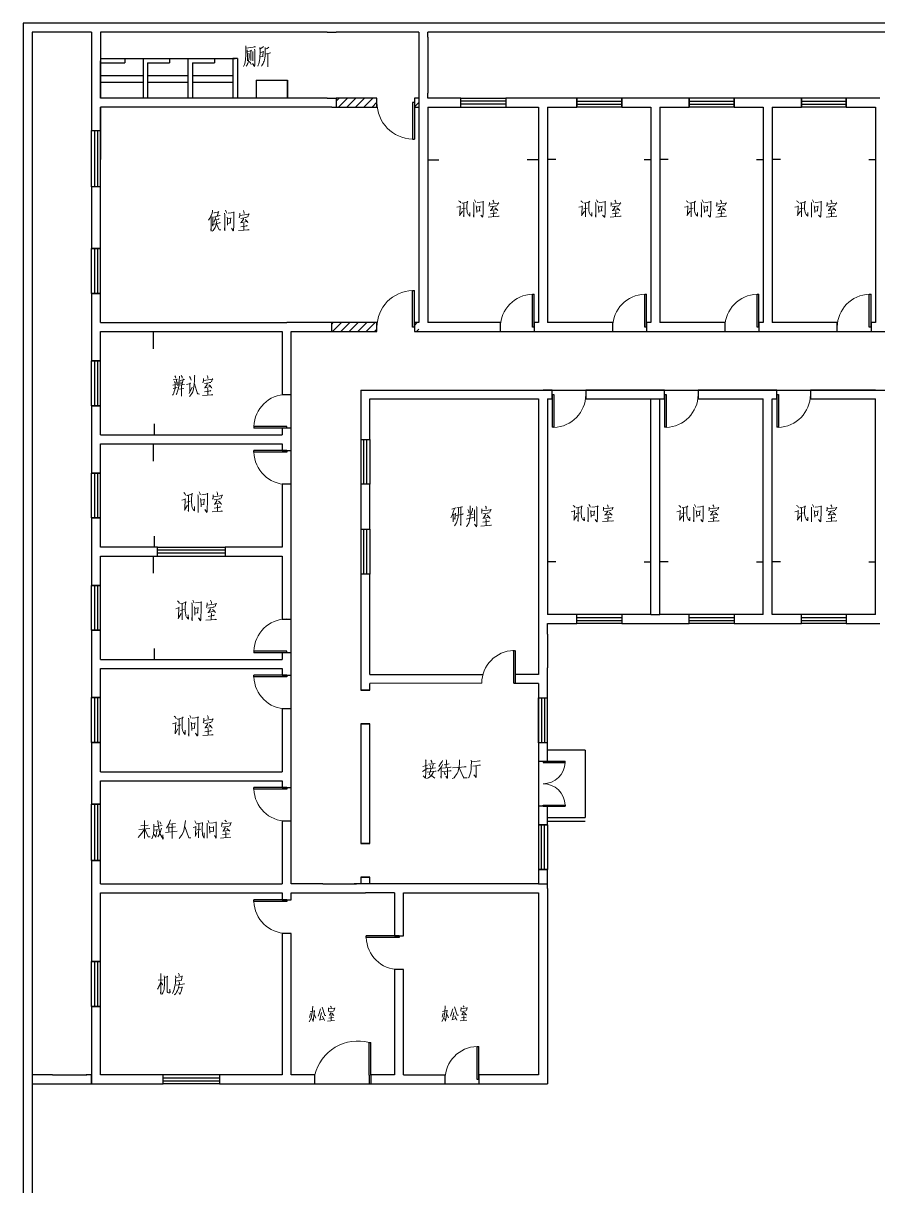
# Model space of a CAD drawing. Extents: x 319706 to 355428, y -360061 to -311216.
# Drawn here: x 319706 to 342536, y -342279 to -311216 of the extents above; entities that cross this region are included whole.
import ezdxf

# ---------------------------------------------------------------- set-up
doc = ezdxf.new("R2010")
doc.units = 0
doc.header["$LTSCALE"] = 1000
doc.header["$MEASUREMENT"] = 0
doc.linetypes.add('DASH', pattern=[0.35, 0.25, -0.1])
doc.layers.get('0').update_dxf_attribs({"linetype": 'CONTINUOUS'})
doc.layers.add('WALL', color=9, linetype='CONTINUOUS')
doc.layers.add('WINDOW', color=4, linetype='CONTINUOUS')

# ---------------------------------------------------------------- blocks, each defined once
blk = doc.blocks.new('$DorLib2D$00000002')
for p, q in [((-0.5, 0), (-0.5, 0.4875)), ((-0.475, 0.4875), (-0.5, 0.4875)), ((-0.475, 0), (-0.475, 0.4875)), ((0.475, 0), (0.475, 0.4875)), ((0.475, 0.4875), (0.5, 0.4875)), ((0.5, 0), (0.5, 0.4875)), ((-0.5, 0), (-0.475, 0)), ((0.5, 0), (0.475, 0))]:
    blk.add_line(p, q)
at = {"lineweight": 13}
for centre, start, end in [((-0.4875, 0), 0, 88.53072), ((0.4875, 0), 91.46928, 180)]:
    blk.add_arc(centre, 0.4875, start, end, dxfattribs=at)

msp = doc.modelspace()

# ---------------------------------------------------------------- hatches: boundary and pattern name
h = msp.add_hatch()
h.set_pattern_fill('ANSI31', color=256, scale=100, style=0)
h.set_pattern_definition([(45, (552144.33, -317316.62), (-112.2532, 112.2532), [])])
h.paths.add_polyline_path([(329156, -319216), (327946, -319216), (327946, -319456), (329156, -319456)])
h.paths.add_polyline_path([(330156, -319456), (330276, -319456), (330276, -319216), (330156, -319216)], flags=16)
h.paths.add_polyline_path([(328066, -313456), (329156, -313456), (329156, -313216), (328066, -313216)], flags=16)
h.paths.add_polyline_path([(330156, -313456), (330276, -313456), (330276, -313216), (330156, -313216)], flags=16)

# ---------------------------------------------------------------- linework, layer by layer
for p, q in [((327826, -311456), (328066, -311456)), ((330276, -311586), (330276, -313086)), ((330516, -311586), (330516, -313086)), ((321766, -312156), (325366, -312156)), ((321766, -313216), (321766, -312216)), ((321766, -312611), (322906, -312611)), ((321766, -312788), (322906, -312788)), ((323026, -312611), (324106, -312611)), ((323026, -312788), (324106, -312788)), ((324226, -312611), (325306, -312611)), ((324226, -312788), (325306, -312788)), ((325926, -312738), (325926, -313216)), ((325926, -312738), (326764, -312738)), ((326764, -313216), (326764, -312738)), ((326764, -312738), (326764, -313216)), ((327826, -313216), (328066, -313216)), ((328066, -313216), (328066, -313456)), ((330276, -313216), (330276, -313456)), ((321766, -313456), (321766, -314856)), ((330812, -314877), (330516, -314877)), ((333172, -314861), (333476, -314861)), ((333939, -314861), (333716, -314861)), ((336299, -314861, 0), (336476, -314861)), ((336939, -314861), (336716, -314861)), ((339299, -314861, 0), (339476, -314861)), ((339939, -314861), (339716, -314861)), ((342299, -314861, 0), (342476, -314861)), ((330106, -318361), (330156, -318361)), ((330106, -319336), (330106, -318361)), ((330156, -319336), (330156, -318361)), ((333311, -318458), (333356, -318458)), ((333311, -319336), (333311, -318458)), ((333356, -319336), (333356, -318458)), ((336311, -318458), (336356, -318458)), ((336311, -319336), (336311, -318458)), ((336356, -319336), (336356, -318458)), ((339311, -318458), (339356, -318458)), ((339311, -319336), (339311, -318458)), ((339356, -319336), (339356, -318458)), ((342311, -318458), (342356, -318458)), ((342311, -319336), (342311, -318458)), ((342356, -319336), (342356, -318458)), ((327946, -319456), (327946, -319216)), ((323187, -319914, 0), (323187, -319456)), ((330156, -319336), (330106, -319336)), ((330406, -319456), (351726, -319456)), ((333356, -319336), (333311, -319336)), ((336356, -319336), (336311, -319336)), ((339356, -319336), (339311, -319336)), ((342356, -319336), (342311, -319336)), ((326866, -323536), (326866, -321136)), ((333606, -321016), (351606, -321016)), ((336476, -321256), (336716, -321256)), ((323200, -321920, 0), (323200, -322216)), ((323187, -322914, 0), (323187, -322456)), ((325868, -322681), (325868, -322636)), ((326746, -322636), (325868, -322636)), ((326746, -322681), (325868, -322681)), ((326746, -322636), (326746, -322681)), ((323200, -324920, 0), (323200, -325216)), ((323187, -325914, 0), (323187, -325456)), ((333939, -325611), (333716, -325611)), ((336299, -325611, 0), (336476, -325611)), ((336939, -325611), (336716, -325611)), ((339299, -325611, 0), (339476, -325611)), ((339939, -325611), (339716, -325611)), ((342299, -325611, 0), (342476, -325611)), ((336476, -327016), (336716, -327016)), ((326866, -328036), (326866, -327136)), ((328726, -327486), (328726, -328436)), ((333476, -327536), (333476, -328436)), ((333716, -327536), (333716, -328436)), ((323200, -327920, 0), (323200, -328216)), ((332788, -327974), (332833, -327974)), ((332811, -328853), (332811, -327975)), ((332856, -328853), (332856, -327975)), ((325868, -328681), (325868, -328636)), ((326746, -328636), (325868, -328636)), ((326746, -328636), (326746, -328681)), ((326866, -329536), (326866, -328636)), ((328966, -328616), (331961, -328616)), ((331961, -328616), (331988, -328616)), ((333476, -328616), (332857, -328616)), ((326746, -328681), (325868, -328681)), ((331956, -328853), (328966, -328856)), ((333476, -328856), (332811, -328856)), ((333476, -328856), (333476, -334216)), ((333716, -330786), (333716, -330486)), ((334716, -330636), (333716, -330636)), ((334716, -330636), (334716, -332436)), ((325868, -331681), (325868, -331636)), ((326746, -331636), (325868, -331636)), ((326746, -331681), (325868, -331681)), ((326746, -331636), (326746, -331681)), ((326866, -332536), (326866, -331636)), ((333716, -332436), (334716, -332436)), ((333716, -332536), (334716, -332536)), ((327706, -334216), (328606, -334216)), ((330946, -334216), (328546, -334216)), ((333476, -334216), (333716, -334216)), ((327706, -334456), (328606, -334456)), ((330046, -334456), (330990, -334456)), ((328950, -339327), (328950, -338449)), ((328950, -338450), (328995, -338449)), ((328995, -339327), (328995, -338449)), ((331831, -338559), (331876, -338559)), ((331831, -339436), (331831, -338559)), ((331876, -339436), (331876, -338559)), ((320486, -339316), (321408, -339316)), ((328950, -339327), (328950, -339556)), ((329866, -339316), (330976, -339316)), ((331876, -339436), (331831, -339436)), ((333296, -339316), (331876, -339316)), ((320486, -339556), (321421, -339556)), ((327496, -339556), (328996, -339556)), ((332396, -339556), (333596, -339556))]:
    msp.add_line(p, q)
at = {"extrusion": (0, 0, -1)}
for p, q in [((330156, -313336), (330106, -313336)), ((330106, -313336), (330106, -314311)), ((330156, -313336), (330156, -314311)), ((330106, -314311), (330156, -314311)), ((333836, -321136), (333881, -321136)), ((333836, -321136), (333836, -322013)), ((333881, -321136), (333881, -322013)), ((336836, -321136), (336881, -321136)), ((336836, -321136), (336836, -322013)), ((336881, -321136), (336881, -322013)), ((339836, -321136), (339881, -321136)), ((339836, -321136), (339836, -322013)), ((339881, -321136), (339881, -322013)), ((325868, -321991), (325868, -322036)), ((326746, -321991), (325868, -321991)), ((326746, -322036), (325868, -322036)), ((326746, -322036), (326746, -321991)), ((333881, -322013), (333836, -322013)), ((336881, -322013), (336836, -322013)), ((339881, -322013), (339836, -322013)), ((325868, -327991), (325868, -328036)), ((326746, -327991), (325868, -327991)), ((326746, -328036), (326746, -327991)), ((326746, -328036), (325868, -328036)), ((325868, -334681), (325868, -334636)), ((326746, -334636), (325868, -334636)), ((326746, -334681), (325868, -334681)), ((326746, -334636), (326746, -334681)), ((328868, -335646), (328868, -335601)), ((329746, -335601), (328868, -335601)), ((329746, -335646), (328868, -335646)), ((329746, -335601), (329746, -335646))]:
    msp.add_line(p, q, dxfattribs=at)
at = {"color": 0, "extrusion": (0, 0, -1)}
for p, q in [((331396, -313456), (331396, -313216)), ((331396, -313216), (332596, -313216)), ((332596, -313296), (331396, -313296)), ((332596, -313376), (331396, -313376)), ((332596, -313216), (332596, -313456)), ((331396, -313456), (332596, -313456)), ((321526, -314086), (321766, -314086)), ((321526, -315586), (321526, -314086)), ((321606, -314086), (321606, -315586)), ((321686, -314086), (321686, -315586)), ((321766, -315586), (321766, -314086)), ((321766, -315586), (321526, -315586)), ((321766, -317236), (321526, -317236)), ((321526, -318436), (321526, -317236)), ((321606, -317236), (321606, -318436)), ((321686, -317236), (321686, -318436)), ((321766, -318436), (321766, -317236)), ((321526, -318436), (321766, -318436)), ((321766, -320236), (321526, -320236)), ((321526, -321436), (321526, -320236)), ((321606, -320236), (321606, -321436)), ((321686, -320236), (321686, -321436)), ((321766, -321436), (321766, -320236)), ((321526, -321436), (321766, -321436)), ((321766, -323236), (321526, -323236)), ((321526, -324436), (321526, -323236)), ((321606, -323236), (321606, -324436)), ((321686, -323236), (321686, -324436)), ((321766, -324436), (321766, -323236)), ((321526, -324436), (321766, -324436)), ((321766, -326236), (321526, -326236)), ((321526, -327436), (321526, -326236)), ((321606, -326236), (321606, -327436)), ((321686, -326236), (321686, -327436)), ((321766, -327436), (321766, -326236)), ((321526, -327436), (321766, -327436)), ((321766, -329236), (321526, -329236)), ((321526, -330436), (321526, -329236)), ((321606, -329236), (321606, -330436)), ((321686, -329236), (321686, -330436)), ((321766, -330436), (321766, -329236)), ((333476, -329241), (333716, -329241)), ((333476, -330441), (333476, -329241)), ((333556, -329241), (333556, -330441)), ((333636, -329241), (333636, -330441)), ((333716, -330441), (333716, -329241)), ((321526, -330436), (321766, -330436)), ((333716, -330441), (333476, -330441)), ((321766, -332086), (321526, -332086)), ((321526, -333586), (321526, -332086)), ((321606, -332086), (321606, -333586)), ((321686, -332086), (321686, -333586)), ((321766, -333586), (321766, -332086)), ((321526, -333586), (321766, -333586)), ((321766, -336286), (321526, -336286)), ((321526, -337486), (321526, -336286)), ((321606, -336286), (321606, -337486)), ((321686, -336286), (321686, -337486)), ((321766, -337486), (321766, -336286)), ((321526, -337486), (321766, -337486)), ((323446, -339556), (323446, -339316)), ((324946, -339316), (323446, -339316)), ((323446, -339396), (324946, -339396)), ((323446, -339476), (324946, -339476)), ((324946, -339316), (324946, -339556)), ((327496, -339556), (327496, -339316)), ((328996, -339316), (328996, -339556)), ((324946, -339556), (323446, -339556))]:
    msp.add_line(p, q, dxfattribs=at)
at = {"color": 0}
for p, q in [((334496, -313216), (334496, -313456)), ((335696, -313216), (334496, -313216)), ((334496, -313296), (335696, -313296)), ((334496, -313376), (335696, -313376)), ((335696, -313456), (335696, -313216)), ((337496, -313216), (337496, -313456)), ((338696, -313216), (337496, -313216)), ((337496, -313296), (338696, -313296)), ((337496, -313376), (338696, -313376)), ((338696, -313456), (338696, -313216)), ((340496, -313216), (340496, -313456)), ((341696, -313216), (340496, -313216)), ((340496, -313296), (341696, -313296)), ((340496, -313376), (341696, -313376)), ((341696, -313456), (341696, -313216)), ((335696, -313456), (334496, -313456)), ((338696, -313456), (337496, -313456)), ((341696, -313456), (340496, -313456)), ((328726, -322336), (328966, -322336)), ((328726, -322336), (328726, -323536)), ((328806, -323536), (328806, -322336)), ((328886, -323536), (328886, -322336)), ((328966, -322336), (328966, -323536)), ((328966, -323536), (328726, -323536)), ((328726, -324736), (328966, -324736)), ((328726, -324736), (328726, -325936)), ((328806, -325936), (328806, -324736)), ((328886, -325936), (328886, -324736)), ((328966, -324736), (328966, -325936)), ((323296, -325456), (323296, -325216)), ((323296, -325216), (325096, -325216)), ((325096, -325216), (325096, -325456)), ((325096, -325296), (323296, -325296)), ((325096, -325376), (323296, -325376)), ((323296, -325456), (325096, -325456)), ((328966, -325936), (328726, -325936)), ((334496, -327256), (334496, -327016)), ((335696, -327016), (334496, -327016)), ((334496, -327096), (335696, -327096)), ((335696, -327016), (335696, -327256)), ((337496, -327256), (337496, -327016)), ((338696, -327016), (337496, -327016)), ((337496, -327096), (338696, -327096)), ((338696, -327016), (338696, -327256)), ((340496, -327256), (340496, -327016)), ((341696, -327016), (340496, -327016)), ((340496, -327096), (341696, -327096)), ((341696, -327016), (341696, -327256)), ((334496, -327176), (335696, -327176)), ((335696, -327256), (334496, -327256)), ((337496, -327176), (338696, -327176)), ((338696, -327256), (337496, -327256)), ((340496, -327176), (341696, -327176)), ((341696, -327256), (340496, -327256)), ((333716, -332631), (333476, -332631)), ((333476, -332631), (333476, -333831)), ((333556, -333831), (333556, -332631)), ((333636, -333831), (333636, -332631)), ((333716, -332631), (333716, -333831)), ((333476, -333831), (333716, -333831))]:
    msp.add_line(p, q, dxfattribs=at)
at = {"color": 6, "lineweight": 0}
for points in [[(325650, -311821), (325656, -311877), (325656, -311985), (325656, -312081), (325648, -312170), (325648, -312179), (325635, -312260), (325618, -312315), (325611, -312334), (325594, -312368)], [(325663, -311883), (325907, -311845), (325892, -311840), (325852, -311853)], [(326124, -311834), (326114, -311845), (326031, -311906), (326024, -311868), (326033, -311906), (326033, -312028), (326031, -312104), (326027, -312155), (326022, -312209), (326012, -312256), (325999, -312302), (325984, -312334), (325971, -312364)], [(326269, -311853), (326220, -311892), (326173, -311906), (326169, -311868), (326173, -311926), (326171, -311981), (326169, -312043), (326165, -312094), (326158, -312141), (326152, -312194), (326144, -312232), (326129, -312260), (326114, -312292), (326097, -312322), (326082, -312345), (326067, -312364)], [(325737, -312019), (325743, -312043), (325739, -312051), (325739, -312128), (325733, -312179), (325726, -312221), (325718, -312256), (325703, -312292), (325690, -312322), (325675, -312345), (325660, -312364)], [(325690, -311930), (325697, -312117), (325697, -312217), (325694, -312190), (325697, -312147)], [(325699, -311972), (325801, -311953), (325788, -311938), (325788, -311981), (325788, -312209), (325786, -312179), (325788, -312132)], [(325880, -311911), (325895, -311934), (325892, -311938), (325892, -312283), (325892, -312330), (325886, -312368), (325835, -312287), (325886, -312353)], [(325837, -311972), (325843, -311992), (325843, -312000), (325843, -312217), (325837, -312194), (325841, -312141)], [(326039, -312117), (326046, -312113), (326116, -312100), (326107, -312104), (326116, -311958), (326122, -311977), (326037, -312000)], [(326171, -312038), (326310, -312009), (326299, -312004), (326284, -312015)], [(326241, -312028), (326241, -312377), (326239, -312353), (326241, -312315)], [(325743, -312236), (325775, -312275), (325786, -312292), (325792, -312315), (325775, -312275)], [(324762, -316210), (324764, -316246), (324749, -316293), (324715, -316370), (324688, -316421), (324658, -316478)], [(325111, -316214), (325128, -316253), (325139, -316270), (325141, -316293)], [(325586, -316219), (325601, -316253), (325607, -316280), (325607, -316304)], [(331292, -316134), (331388, -316110), (331377, -316097), (331369, -316331), (331358, -316351), (331441, -316240)], [(331339, -315959), (331371, -315982), (331384, -315993), (331388, -316014)], [(331520, -316153), (331426, -316172)], [(331428, -316019), (331439, -316025), (331446, -316023), (331582, -315991), (331571, -315974), (331563, -316025), (331556, -316085), (331556, -316138), (331556, -316180), (331563, -316231), (331569, -316263), (331575, -316291), (331594, -316323), (331607, -316336), (331622, -316355), (331631, -316363), (331641, -316368), (331637, -316272), (331635, -316359)], [(331473, -316019), (331473, -316387), (331467, -316359), (331473, -316327)], [(331733, -316006), (331743, -316042), (331743, -316402), (331737, -316372), (331739, -316331)], [(331765, -315938), (331784, -315970), (331792, -315987), (331797, -316006)], [(331809, -316093), (331818, -316129), (331822, -316244), (331822, -316276), (331822, -316236), (331912, -316225), (331895, -316225), (331907, -316106), (331914, -316117), (331818, -316129)], [(331837, -316006), (332005, -315987), (331993, -315974), (331993, -315997), (331993, -316225), (331990, -316268), (331990, -316276), (331990, -316319), (331986, -316355), (331986, -316383), (331980, -316395), (331978, -316402), (331927, -316340), (331978, -316391)], [(332159, -316006), (332159, -316042), (332154, -316065), (332152, -316085), (332141, -316106)], [(332159, -316053), (332414, -316025), (332405, -316010), (332380, -316080)], [(332259, -316125), (332256, -316140), (332197, -316217), (332180, -316221), (332354, -316193)], [(332184, -316121), (332359, -316097), (332346, -316093), (332322, -316102)], [(332256, -315942), (332271, -315970), (332278, -315993), (332278, -316014)], [(332303, -316148), (332342, -316176), (332371, -316200), (332378, -316212), (332384, -316225)], [(334551, -316134), (334647, -316110), (334636, -316097), (334628, -316331), (334619, -316351), (334700, -316240)], [(334600, -315959), (334632, -315982), (334642, -315993), (334647, -316014)], [(334781, -316153), (334685, -316172)], [(334687, -316019), (334698, -316025), (334704, -316023), (334840, -315991), (334830, -315974), (334821, -316025), (334815, -316085), (334815, -316138), (334815, -316180), (334821, -316231), (334828, -316263), (334834, -316291), (334853, -316323), (334866, -316336), (334881, -316355), (334891, -316363), (334900, -316368), (334898, -316272), (334894, -316359)], [(334732, -316019), (334732, -316387), (334725, -316359), (334732, -316327)], [(334991, -316006), (335002, -316042), (335002, -316402), (334996, -316372), (334998, -316331)], [(335023, -315938), (335043, -315970), (335053, -315987), (335055, -316006)], [(335068, -316093), (335079, -316129), (335081, -316244), (335081, -316276), (335081, -316236), (335170, -316225), (335153, -316225), (335166, -316106), (335172, -316117), (335079, -316129)], [(335096, -316006), (335264, -315987), (335251, -315974), (335251, -315997), (335251, -316225), (335249, -316268), (335249, -316276), (335249, -316319), (335247, -316355), (335247, -316383), (335241, -316395), (335236, -316402), (335185, -316340), (335236, -316391)], [(335417, -316006), (335417, -316042), (335413, -316065), (335411, -316085), (335402, -316106)], [(335417, -316053), (335675, -316025), (335664, -316010), (335639, -316080)], [(335519, -316125), (335515, -316140), (335455, -316217), (335438, -316221), (335613, -316193)], [(335443, -316121), (335617, -316097), (335604, -316093), (335581, -316102)], [(335515, -315942), (335532, -315970), (335538, -315993), (335538, -316014)], [(335562, -316148), (335600, -316176), (335630, -316200), (335636, -316212), (335643, -316225)], [(337373, -316134), (337469, -316110), (337458, -316097), (337450, -316331), (337439, -316351), (337522, -316240)], [(337420, -315959), (337452, -315982), (337465, -315993), (337469, -316014)], [(337601, -316153), (337507, -316172)], [(337509, -316019), (337520, -316025), (337526, -316023), (337663, -315991), (337652, -315974), (337644, -316025), (337637, -316085), (337637, -316138), (337637, -316180), (337644, -316231), (337650, -316263), (337656, -316291), (337675, -316323), (337688, -316336), (337703, -316355), (337714, -316363), (337722, -316368), (337718, -316272), (337716, -316359)], [(337554, -316019), (337554, -316387), (337548, -316359), (337554, -316327)], [(337814, -316006), (337824, -316042), (337824, -316402), (337818, -316372), (337820, -316331)], [(337846, -315938), (337865, -315970), (337873, -315987), (337878, -316006)], [(337890, -316093), (337899, -316129), (337903, -316244), (337903, -316276), (337903, -316236), (337993, -316225), (337976, -316225), (337988, -316106), (337995, -316117), (337899, -316129)], [(337918, -316006), (338086, -315987), (338073, -315974), (338073, -315997), (338073, -316225), (338071, -316268), (338071, -316276), (338071, -316319), (338067, -316355), (338067, -316383), (338061, -316395), (338059, -316402), (338007, -316340), (338059, -316391)], [(338239, -316006), (338239, -316042), (338235, -316065), (338233, -316085), (338222, -316106)], [(338239, -316053), (338495, -316025), (338486, -316010), (338461, -316080)], [(338340, -316125), (338337, -316140), (338278, -316217), (338261, -316221), (338435, -316193)], [(338265, -316121), (338440, -316097), (338427, -316093), (338403, -316102)], [(338337, -315942), (338352, -315970), (338359, -315993), (338359, -316014)], [(338384, -316148), (338423, -316176), (338452, -316200), (338459, -316212), (338465, -316225)], [(340321, -316134), (340415, -316110), (340406, -316097), (340398, -316331), (340387, -316351), (340470, -316240)], [(340368, -315959), (340400, -315982), (340413, -315993), (340415, -316014)], [(340549, -316153), (340453, -316172)], [(340457, -316019), (340466, -316025), (340472, -316023), (340608, -315991), (340600, -315974), (340589, -316025), (340583, -316085), (340583, -316138), (340583, -316180), (340589, -316231), (340596, -316263), (340602, -316291), (340621, -316323), (340634, -316336), (340651, -316355), (340659, -316363), (340670, -316368), (340666, -316272), (340664, -316359)], [(340502, -316019), (340502, -316387), (340496, -316359), (340502, -316327)], [(340762, -316006), (340770, -316042), (340770, -316402), (340764, -316372), (340768, -316331)], [(340794, -315938), (340813, -315970), (340821, -315987), (340826, -316006)], [(340838, -316093), (340847, -316129), (340851, -316244), (340851, -316276), (340851, -316236), (340938, -316225), (340923, -316225), (340936, -316106), (340943, -316117), (340847, -316129)], [(340866, -316006), (341034, -315987), (341021, -315974), (341021, -315997), (341021, -316225), (341019, -316268), (341019, -316276), (341019, -316319), (341015, -316355), (341015, -316383), (341009, -316395), (341006, -316402), (340955, -316340), (341006, -316391)], [(341185, -316006), (341185, -316042), (341183, -316065), (341181, -316085), (341170, -316106)], [(341185, -316053), (341443, -316025), (341434, -316010), (341409, -316080)], [(341287, -316125), (341285, -316140), (341224, -316217), (341209, -316221), (341383, -316193)], [(341211, -316121), (341385, -316097), (341373, -316093), (341351, -316102)], [(341285, -315942), (341300, -315970), (341307, -315993), (341307, -316014)], [(341332, -316148), (341370, -316176), (341398, -316200), (341404, -316212), (341411, -316225)], [(324724, -316366), (324722, -316770), (324720, -316738), (324722, -316668)], [(324869, -316483), (324875, -316502), (324862, -316572), (324849, -316625), (324835, -316672), (324813, -316704), (324796, -316727), (324777, -316751), (324756, -316776)], [(324769, -316393), (324773, -316402), (324771, -316412), (324769, -316634), (324764, -316615), (324769, -316553)], [(324796, -316397), (324967, -316355), (324958, -316351), (324924, -316366)], [(324801, -316280), (324811, -316285), (324813, -316280), (324930, -316253), (324922, -316242), (324909, -316289), (324890, -316370)], [(324839, -316408), (324841, -316427), (324805, -316521), (324801, -316529)], [(324826, -316478), (324939, -316444), (324930, -316444), (324911, -316459)], [(325079, -316293), (325090, -316336), (325090, -316766), (325084, -316727), (325086, -316681)], [(325154, -316397), (325162, -316440), (325167, -316576), (325167, -316615), (325167, -316568), (325252, -316553), (325237, -316553), (325250, -316412), (325254, -316427), (325162, -316440)], [(325182, -316293), (325343, -316270), (325331, -316257), (325331, -316285), (325331, -316553), (325328, -316606), (325328, -316615), (325328, -316668), (325326, -316710), (325326, -316742), (325320, -316757), (325316, -316766), (325267, -316691), (325316, -316751)], [(325490, -316293), (325490, -316336), (325488, -316366), (325484, -316389), (325475, -316412)], [(325490, -316351), (325739, -316319), (325729, -316300), (325705, -316385)], [(325588, -316436), (325586, -316455), (325526, -316544), (325511, -316549), (325680, -316517)], [(325516, -316432), (325684, -316402), (325671, -316397), (325650, -316408)], [(325631, -316463), (325669, -316497), (325697, -316525), (325703, -316540), (325707, -316553)], [(332127, -316395), (332418, -316374), (332399, -316372), (332371, -316378)], [(332186, -316308), (332361, -316285), (332352, -316280), (332329, -316291)], [(332269, -316227), (332276, -316244), (332271, -316387)], [(335385, -316395), (335677, -316374), (335658, -316372), (335630, -316378)], [(335445, -316308), (335619, -316285), (335611, -316280), (335587, -316291)], [(335528, -316227), (335534, -316244), (335532, -316387)], [(338208, -316395), (338499, -316374), (338480, -316372), (338452, -316378)], [(338267, -316308), (338442, -316285), (338433, -316280), (338410, -316291)], [(338350, -316227), (338357, -316244), (338352, -316387)], [(341155, -316395), (341447, -316374), (341428, -316372), (341398, -316378)], [(341215, -316308), (341390, -316285), (341379, -316280), (341358, -316291)], [(341298, -316227), (341304, -316244), (341300, -316387)], [(324790, -316583), (324796, -316587), (324805, -316583), (324971, -316549), (324960, -316544), (324932, -316553)], [(324869, -316572), (324937, -316734), (324988, -316738), (324937, -316723), (324924, -316695)], [(325460, -316757), (325741, -316734), (325724, -316727), (325697, -316738)], [(325518, -316653), (325686, -316625), (325677, -316619), (325656, -316634)], [(325599, -316559), (325603, -316576), (325601, -316747)], [(323769, -320871), (323767, -320922), (323761, -320965), (323752, -321011), (323741, -321058), (323726, -321101), (323707, -321135), (323697, -321154)], [(323809, -320856), (323807, -320856), (323705, -320884)], [(323829, -320724), (323714, -320743)], [(323746, -320786), (323752, -320813), (323752, -320837)], [(323752, -320635), (323773, -320662), (323780, -320696), (323769, -320662)], [(323797, -320748), (323801, -320767), (323784, -320860)], [(323878, -320643), (323873, -320767), (323867, -320841), (323861, -320903), (323852, -320969), (323839, -321020), (323822, -321073), (323807, -321105), (323788, -321139)], [(323837, -320794), (323837, -320833), (323835, -320871), (323831, -320894), (323824, -320899)], [(323886, -320888), (324014, -320865)], [(323899, -320762), (324010, -320733), (323999, -320728), (323978, -320743)], [(323914, -320794), (323922, -320828), (323920, -320852)], [(323927, -320628), (323948, -320667), (323950, -320701)], [(323969, -320756), (323969, -320779), (323941, -320879)], [(324069, -320871), (324173, -320841), (324161, -320828), (324156, -320852), (324152, -321077)], [(324282, -320616), (324290, -320643), (324286, -320639), (324284, -320662), (324278, -320771), (324276, -320856), (324265, -320931), (324256, -320988), (324244, -321031), (324233, -321069), (324212, -321105), (324186, -321148), (324159, -321177), (324146, -321186)], [(324146, -320658), (324178, -320701), (324186, -320728), (324193, -320756)], [(324278, -320852), (324363, -321116), (324418, -321124), (324363, -321105), (324348, -321073)], [(324522, -320705), (324522, -320748), (324520, -320775), (324516, -320799), (324508, -320822)], [(324522, -320762), (324772, -320728), (324763, -320709), (324737, -320794)], [(324620, -320845), (324618, -320865), (324561, -320954), (324544, -320960), (324714, -320926)], [(324548, -320841), (324716, -320813), (324703, -320809), (324682, -320818)], [(324618, -320628), (324633, -320662), (324640, -320690), (324640, -320713)], [(324665, -320875), (324701, -320907), (324729, -320937), (324735, -320950), (324740, -320965)], [(323712, -320979), (323816, -320950)], [(323999, -320973), (323880, -320992)], [(323935, -320888), (323935, -321182), (323933, -321148), (323935, -321111)], [(324139, -321105), (324220, -320941)], [(324493, -321167), (324774, -321143), (324757, -321139), (324729, -321148)], [(324550, -321063), (324718, -321035), (324710, -321031), (324689, -321045)], [(324631, -320969), (324637, -320988), (324633, -321158)], [(323947, -323964), (324039, -323936), (324028, -323921), (324019, -324200), (324011, -324224), (324090, -324092)], [(323992, -323758), (324024, -323785), (324034, -323800), (324039, -323824)], [(324166, -323987), (324075, -324011)], [(324077, -323828), (324087, -323836), (324094, -323832), (324226, -323794), (324215, -323777), (324207, -323836), (324200, -323909), (324200, -323968), (324200, -324022), (324207, -324083), (324213, -324119), (324219, -324153), (324236, -324192), (324249, -324205), (324264, -324228), (324275, -324239), (324283, -324243), (324279, -324130), (324277, -324234)], [(324122, -323828), (324122, -324266), (324115, -324234), (324122, -324196)], [(324373, -323813), (324381, -323855), (324381, -324285), (324375, -324247), (324379, -324200)], [(324403, -323734), (324422, -323770), (324430, -323790), (324432, -323813)], [(324445, -323917), (324454, -323960), (324458, -324096), (324458, -324134), (324458, -324087), (324543, -324073), (324528, -324073), (324541, -323932), (324547, -323945), (324454, -323960)], [(324473, -323813), (324635, -323790), (324624, -323777), (324624, -323804), (324624, -324073), (324620, -324126), (324620, -324134), (324620, -324185), (324617, -324228), (324617, -324262), (324611, -324275), (324607, -324285), (324558, -324209), (324607, -324271)], [(324781, -323813), (324781, -323855), (324779, -323883), (324777, -323909), (324766, -323932)], [(324781, -323870), (325030, -323836), (325022, -323817), (324996, -323902)], [(324881, -323956), (324877, -323975), (324820, -324064), (324805, -324068), (324973, -324034)], [(324807, -323951), (324975, -323921), (324962, -323917), (324941, -323926)], [(324877, -323738), (324892, -323770), (324898, -323800), (324898, -323824)], [(324924, -323983), (324960, -324017), (324988, -324045), (324994, -324058), (325001, -324073)], [(324752, -324275), (325033, -324251), (325015, -324247), (324988, -324258)], [(324809, -324173), (324979, -324143), (324969, -324139), (324947, -324153)], [(324890, -324077), (324896, -324096), (324892, -324266)], [(331220, -324192), (331220, -324211), (331196, -324281), (331171, -324343), (331150, -324394), (331126, -324428)], [(331158, -324196), (331267, -324168)], [(331333, -324177), (331333, -324200), (331331, -324285), (331328, -324347), (331322, -324417), (331311, -324466), (331303, -324503), (331290, -324537), (331279, -324569), (331256, -324603), (331245, -324622), (331224, -324645)], [(331288, -324168), (331441, -324141), (331431, -324134), (331422, -324141)], [(331399, -324153), (331394, -324635), (331388, -324611), (331394, -324575)], [(331646, -324107), (331646, -324141), (331650, -324188), (331646, -324305), (331643, -324385), (331637, -324447), (331631, -324494), (331622, -324532), (331607, -324575), (331588, -324607), (331573, -324635), (331558, -324658), (331546, -324673)], [(331582, -324207), (331607, -324262), (331609, -324296)], [(331709, -324177), (331709, -324215), (331673, -324315)], [(331758, -324215), (331763, -324239), (331763, -324517), (331758, -324490), (331758, -324460)], [(331818, -324126), (331824, -324145), (331820, -324641), (331818, -324664), (331814, -324673), (331765, -324598), (331814, -324664), (331818, -324649)], [(331961, -324192), (331961, -324234), (331958, -324262), (331956, -324285), (331946, -324309)], [(331961, -324249), (332210, -324215), (332201, -324196), (332176, -324281)], [(331986, -324328), (332154, -324300), (332141, -324296), (332120, -324305)], [(332056, -324117), (332071, -324149), (332078, -324177), (332078, -324200)], [(334349, -324273), (334442, -324249), (334434, -324236), (334423, -324471), (334415, -324492), (334498, -324381)], [(334396, -324098), (334427, -324122), (334440, -324134), (334442, -324153)], [(334576, -324294), (334481, -324313)], [(334485, -324158), (334493, -324166), (334500, -324162), (334636, -324130), (334628, -324115), (334617, -324166), (334610, -324226), (334610, -324277), (334610, -324322), (334617, -324373), (334623, -324405), (334630, -324432), (334649, -324464), (334662, -324475), (334679, -324496), (334687, -324503), (334698, -324507), (334693, -324413), (334691, -324500)], [(334530, -324158), (334530, -324528), (334523, -324500), (334530, -324468)], [(334789, -324147), (334798, -324181), (334798, -324543), (334791, -324511), (334796, -324471)], [(334821, -324079), (334840, -324111), (334849, -324126), (334853, -324147)], [(334866, -324234), (334874, -324268), (334877, -324383), (334877, -324415), (334877, -324377), (334966, -324364), (334951, -324364), (334964, -324245), (334970, -324258), (334874, -324268)], [(334894, -324147), (335062, -324126), (335049, -324115), (335049, -324139), (335049, -324364), (335045, -324409), (335045, -324415), (335045, -324460), (335043, -324496), (335043, -324524), (335036, -324534), (335032, -324543), (334983, -324479), (335032, -324530)], [(335213, -324147), (335213, -324181), (335211, -324207), (335206, -324226), (335198, -324245)], [(335213, -324194), (335470, -324166), (335462, -324149), (335436, -324222)], [(335315, -324266), (335313, -324281), (335251, -324356), (335236, -324360), (335411, -324332)], [(335238, -324262), (335413, -324236), (335400, -324234), (335379, -324241)], [(335313, -324083), (335328, -324111), (335334, -324134), (335334, -324153)], [(335360, -324290), (335398, -324317), (335426, -324341), (335432, -324354), (335438, -324364)], [(337171, -324273), (337265, -324249), (337256, -324236), (337245, -324471), (337237, -324492), (337320, -324381)], [(337218, -324098), (337250, -324122), (337263, -324134), (337265, -324153)], [(337399, -324294), (337303, -324313)], [(337307, -324158), (337316, -324166), (337322, -324162), (337458, -324130), (337450, -324115), (337439, -324166), (337433, -324226), (337433, -324277), (337433, -324322), (337439, -324373), (337446, -324405), (337452, -324432), (337471, -324464), (337484, -324475), (337499, -324496), (337509, -324503), (337518, -324507), (337516, -324413), (337512, -324500)], [(337350, -324158), (337350, -324528), (337343, -324500), (337350, -324468)], [(337612, -324147), (337620, -324181), (337620, -324543), (337614, -324511), (337618, -324471)], [(337644, -324079), (337661, -324111), (337671, -324126), (337673, -324147)], [(337686, -324234), (337697, -324268), (337699, -324383), (337699, -324415), (337699, -324377), (337788, -324364), (337773, -324364), (337786, -324245), (337792, -324258), (337697, -324268)], [(337716, -324147), (337884, -324126), (337871, -324115), (337871, -324139), (337871, -324364), (337867, -324409), (337867, -324415), (337867, -324460), (337865, -324496), (337865, -324524), (337858, -324534), (337854, -324543), (337805, -324479), (337854, -324530)], [(338035, -324147), (338035, -324181), (338033, -324207), (338029, -324226), (338020, -324245)], [(338035, -324194), (338293, -324166), (338282, -324149), (338259, -324222)], [(338137, -324266), (338133, -324281), (338073, -324356), (338059, -324360), (338233, -324332)], [(338061, -324262), (338235, -324236), (338222, -324234), (338201, -324241)], [(338133, -324083), (338150, -324111), (338156, -324134), (338156, -324153)], [(338182, -324290), (338220, -324317), (338248, -324341), (338254, -324354), (338261, -324364)], [(340321, -324273), (340415, -324249), (340406, -324236), (340398, -324471), (340387, -324492), (340470, -324381)], [(340368, -324098), (340400, -324122), (340413, -324134), (340415, -324153)], [(340549, -324294), (340453, -324313)], [(340457, -324158), (340466, -324166), (340472, -324162), (340608, -324130), (340600, -324115), (340589, -324166), (340583, -324226), (340583, -324277), (340583, -324322), (340589, -324373), (340596, -324405), (340602, -324432), (340621, -324464), (340634, -324475), (340651, -324496), (340659, -324503), (340670, -324507), (340666, -324413), (340664, -324500)], [(340502, -324158), (340502, -324528), (340496, -324500), (340502, -324468)], [(340762, -324147), (340770, -324181), (340770, -324543), (340764, -324511), (340768, -324471)], [(340794, -324079), (340813, -324111), (340821, -324126), (340826, -324147)], [(340838, -324234), (340847, -324268), (340851, -324383), (340851, -324415), (340851, -324377), (340938, -324364), (340923, -324364), (340936, -324245), (340943, -324258), (340847, -324268)], [(340866, -324147), (341034, -324126), (341021, -324115), (341021, -324139), (341021, -324364), (341019, -324409), (341019, -324415), (341019, -324460), (341015, -324496), (341015, -324524), (341009, -324534), (341006, -324543), (340955, -324479), (341006, -324530)], [(341185, -324147), (341185, -324181), (341183, -324207), (341181, -324226), (341170, -324245)], [(341185, -324194), (341443, -324166), (341434, -324149), (341409, -324222)], [(341287, -324266), (341285, -324281), (341224, -324356), (341209, -324360), (341383, -324332)], [(341211, -324262), (341385, -324236), (341373, -324234), (341351, -324241)], [(341285, -324083), (341300, -324111), (341307, -324134), (341307, -324153)], [(341332, -324290), (341370, -324317), (341398, -324341), (341404, -324354), (341411, -324364)], [(331184, -324324), (331190, -324347), (331190, -324537), (331190, -324471), (331254, -324460), (331241, -324460), (331256, -324309), (331260, -324328), (331186, -324343)], [(331273, -324371), (331463, -324334), (331450, -324328), (331426, -324339)], [(331535, -324471), (331733, -324424), (331716, -324424), (331695, -324432)], [(331722, -324334), (331563, -324366)], [(332061, -324334), (332056, -324351), (331999, -324443), (331984, -324447), (332152, -324413)], [(331988, -324551), (332159, -324522), (332148, -324517), (332127, -324532)], [(332069, -324456), (332076, -324475), (332071, -324645)], [(332103, -324362), (332139, -324394), (332167, -324424), (332173, -324437), (332180, -324451)], [(335183, -324534), (335475, -324515), (335455, -324511), (335426, -324520)], [(335243, -324447), (335417, -324424), (335407, -324420), (335385, -324432)], [(335326, -324368), (335332, -324383), (335328, -324528)], [(338003, -324534), (338295, -324515), (338276, -324511), (338248, -324520)], [(338065, -324447), (338239, -324424), (338229, -324420), (338208, -324432)], [(338146, -324368), (338152, -324383), (338150, -324528)], [(341155, -324534), (341447, -324515), (341428, -324511), (341398, -324520)], [(341215, -324447), (341390, -324424), (341379, -324420), (341358, -324432)], [(341298, -324368), (341304, -324383), (341300, -324528)], [(331931, -324654), (332212, -324630), (332195, -324626), (332167, -324635)], [(323826, -326652), (323858, -326680), (323869, -326695), (323873, -326718)], [(323911, -326722), (323922, -326731), (323928, -326727), (324060, -326688), (324050, -326671), (324041, -326731), (324035, -326803), (324035, -326863), (324035, -326916), (324041, -326978), (324048, -327014), (324054, -327048), (324071, -327086), (324084, -327099), (324099, -327122), (324109, -327133), (324118, -327137), (324114, -327025), (324111, -327129)], [(323956, -326722), (323956, -327161), (323950, -327129), (323956, -327091)], [(324207, -326707), (324216, -326750), (324216, -327180), (324209, -327142), (324214, -327095)], [(324237, -326629), (324256, -326665), (324265, -326684), (324267, -326707)], [(324307, -326707), (324469, -326684), (324458, -326671), (324458, -326699), (324458, -326967), (324454, -327020), (324454, -327029), (324454, -327080), (324452, -327122), (324452, -327157), (324446, -327169), (324441, -327180), (324392, -327103), (324441, -327165)], [(324616, -326707), (324616, -326750), (324614, -326778), (324612, -326803), (324601, -326827)], [(324616, -326765), (324865, -326731), (324856, -326712), (324831, -326797)], [(324712, -326633), (324727, -326665), (324733, -326695), (324733, -326718)], [(323782, -326859), (323873, -326831), (323862, -326816), (323854, -327095), (323845, -327118), (323924, -326986)], [(324001, -326882), (323909, -326905)], [(324280, -326812), (324288, -326854), (324292, -326990), (324292, -327029), (324292, -326982), (324377, -326967), (324363, -326967), (324375, -326827), (324382, -326839), (324288, -326854)], [(324716, -326850), (324712, -326869), (324654, -326959), (324639, -326963), (324807, -326929)], [(324641, -326846), (324810, -326816), (324797, -326812), (324776, -326820)], [(324644, -327067), (324814, -327037), (324803, -327033), (324782, -327048)], [(324724, -326971), (324731, -326990), (324727, -327161)], [(324758, -326878), (324795, -326912), (324822, -326939), (324829, -326952), (324835, -326967)], [(324586, -327169), (324867, -327146), (324850, -327142), (324822, -327152)], [(323741, -329734), (323773, -329762), (323784, -329776), (323788, -329800)], [(323826, -329804), (323837, -329813), (323844, -329808), (323975, -329770), (323965, -329753), (323956, -329813), (323950, -329885), (323950, -329945), (323950, -329998), (323956, -330060), (323963, -330096), (323969, -330130), (323986, -330168), (323999, -330181), (324014, -330204), (324024, -330215), (324033, -330219), (324029, -330106), (324027, -330211)], [(323871, -329804), (323871, -330243), (323865, -330211), (323871, -330172)], [(324122, -329789), (324131, -329832), (324131, -330262), (324124, -330223), (324129, -330177)], [(324152, -329710), (324171, -329747), (324180, -329766), (324182, -329789)], [(324222, -329789), (324384, -329766), (324373, -329753), (324373, -329781), (324373, -330049), (324369, -330102), (324369, -330111), (324369, -330162), (324367, -330204), (324367, -330238), (324361, -330251), (324356, -330262), (324308, -330185), (324356, -330247)], [(324531, -329789), (324531, -329832), (324529, -329859), (324527, -329885), (324516, -329908)], [(324531, -329847), (324780, -329813), (324772, -329793), (324746, -329879)], [(324627, -329715), (324642, -329747), (324648, -329776), (324648, -329800)], [(323697, -329940), (323788, -329913), (323778, -329898), (323769, -330177), (323761, -330200), (323839, -330068)], [(323916, -329964), (323824, -329987)], [(324195, -329893), (324203, -329936), (324207, -330072), (324207, -330111), (324207, -330064), (324293, -330049), (324278, -330049), (324290, -329908), (324297, -329921), (324203, -329936)], [(324631, -329932), (324627, -329951), (324569, -330040), (324554, -330045), (324723, -330011)], [(324557, -329928), (324725, -329898), (324712, -329893), (324691, -329902)], [(324559, -330149), (324729, -330119), (324718, -330115), (324697, -330130)], [(324640, -330053), (324646, -330072), (324642, -330243)], [(324674, -329959), (324710, -329994), (324737, -330021), (324744, -330034), (324750, -330049)], [(324501, -330251), (324782, -330228), (324765, -330223), (324737, -330234)], [(330375, -331211), (330511, -331118)], [(330381, -331073), (330509, -331045)], [(330454, -330894), (330471, -330918), (330464, -330911), (330458, -331233), (330454, -331362), (330454, -331375), (330452, -331384), (330394, -331324), (330452, -331380)], [(330528, -331137), (330720, -331113)], [(330535, -331018), (330709, -330994)], [(330569, -331037), (330583, -331077), (330588, -331101)], [(330594, -330903), (330620, -330954), (330622, -330977)], [(330658, -331005), (330658, -331030), (330632, -331122)], [(330907, -331026), (330901, -331050), (330879, -331082), (330839, -331137), (330809, -331173), (330781, -331205)], [(330907, -330918), (330901, -330943), (330854, -331009), (330807, -331073)], [(330867, -331109), (330867, -331386), (330860, -331348), (330867, -331307)], [(330905, -331124), (331137, -331094), (331124, -331090), (331088, -331101)], [(330950, -331035), (331088, -331009), (331075, -331005), (331054, -331013)], [(331035, -331109), (331041, -331133), (331041, -331356), (331037, -331380), (331035, -331386), (330994, -331331), (331037, -331384)], [(331003, -330898), (331016, -330918), (331013, -330916), (331007, -331113)], [(331365, -330894), (331365, -330930), (331360, -330999), (331348, -331082), (331339, -331150), (331324, -331209), (331301, -331260), (331275, -331303), (331248, -331339), (331218, -331375), (331190, -331390), (331169, -331399)], [(331175, -331109), (331535, -331082), (331514, -331077), (331486, -331086)], [(331354, -331113), (331480, -331384), (331565, -331380), (331480, -331371), (331460, -331339)], [(331675, -330907), (331682, -330954), (331677, -331065), (331677, -331073), (331671, -331150), (331663, -331216), (331650, -331271), (331631, -331324), (331612, -331367), (331605, -331380)], [(331682, -330954), (331914, -330922), (331897, -330922), (331865, -330930)], [(331714, -331069), (331922, -331037), (331909, -331037), (331875, -331045)], [(331807, -331058), (331807, -331324), (331805, -331352), (331803, -331367), (331748, -331299), (331803, -331358)], [(330664, -331216), (330658, -331239), (330628, -331284), (330601, -331324), (330569, -331356), (330535, -331380), (330505, -331390), (330477, -331399)], [(330496, -331228), (330590, -331220), (330658, -331211), (330739, -331205), (330730, -331201), (330709, -331205)], [(330596, -331137), (330596, -331156), (330581, -331216), (330554, -331288), (330590, -331307), (330626, -331328), (330671, -331358), (330703, -331386)], [(330901, -331209), (331139, -331188), (331124, -331182), (331101, -331192)], [(330956, -331239), (330975, -331284), (330977, -331303)], [(322847, -332659), (323045, -332643)], [(322946, -333001), (322946, -332516)], [(323199, -332620), (323199, -332764), (323183, -332896), (323139, -333006)], [(323199, -332687), (323414, -332653)], [(323299, -332521), (323315, -332681), (323359, -332869), (323442, -333018), (323436, -332902)], [(323354, -332555), (323392, -332615)], [(323530, -332720), (323596, -332620), (323640, -332499)], [(323596, -332620), (323772, -332598)], [(323596, -332819), (323596, -332681)], [(323684, -332610), (323684, -333001)], [(324042, -332521), (323998, -332791), (323954, -332891), (323871, -333001)], [(324020, -332681), (324130, -332985), (324180, -332985)], [(324246, -332703), (324318, -332687)], [(324290, -332532), (324334, -332620)], [(324318, -332670), (324306, -332929)], [(324356, -332604), (324488, -332582)], [(324400, -332604), (324389, -332985)], [(324494, -332571), (324483, -332747)], [(324621, -332593), (324621, -332990)], [(324648, -332516), (324676, -332593)], [(324686, -332670), (324692, -332858)], [(324708, -332587), (324863, -332571)], [(324791, -332681), (324785, -332808)], [(324863, -332555), (324863, -332995), (324813, -332924)], [(325017, -332571), (325006, -332681)], [(325017, -332604), (325254, -332582)], [(325039, -332698), (325204, -332675)], [(325094, -332510), (325133, -332555)], [(325259, -332571), (325226, -332659)], [(322941, -332753), (322874, -332858), (322825, -332924), (322776, -332973)], [(322797, -332764), (323084, -332736)], [(322957, -332753), (323045, -332957), (323100, -332957)], [(323199, -332781), (323276, -332769)], [(323282, -332753), (323249, -332963), (323205, -332896)], [(323398, -332725), (323359, -332869), (323299, -332957)], [(323816, -332802), (323508, -332836)], [(323596, -332714), (323772, -332692)], [(324296, -332946), (324356, -332841)], [(324450, -332747), (324351, -332769)], [(324538, -332990), (324499, -332907), (324483, -332753)], [(324538, -332985), (324538, -332852)], [(324686, -332709), (324785, -332698)], [(324797, -332808), (324692, -332819)], [(324973, -332990), (325248, -332968)], [(325028, -332891), (325210, -332874)], [(325039, -332802), (325199, -332786)], [(325110, -332709), (325050, -332802)], [(325122, -332819), (325122, -332979)], [(325144, -332731), (325226, -332808)], [(323383, -336611), (323385, -336639), (323383, -337158), (323377, -337126), (323383, -337084)], [(323475, -336669), (323483, -336724), (323483, -336809), (323481, -336871), (323477, -336928), (323475, -336975), (323468, -337022), (323460, -337060), (323447, -337096), (323434, -337126), (323421, -337150), (323411, -337169)], [(323483, -336711), (323566, -336692), (323553, -336677), (323547, -336933), (323547, -336988), (323547, -337050), (323551, -337079), (323553, -337096), (323560, -337107), (323566, -337116), (323585, -337122), (323615, -337122), (323628, -337116), (323624, -337026), (323621, -337116), (323613, -337122)], [(323777, -336669), (323783, -336711), (323777, -336790), (323770, -336852), (323770, -336856), (323762, -336918), (323749, -336971), (323734, -337037), (323719, -337084), (323692, -337145)], [(323787, -336711), (323956, -336692), (323949, -336673), (323936, -336790), (323945, -336786), (323775, -336813)], [(323851, -336598), (323873, -336635), (323873, -336650), (323875, -336673)], [(323383, -336820), (323364, -336871), (323343, -336928), (323323, -336971), (323308, -336999), (323296, -337022)], [(323313, -336790), (323447, -336773)], [(323383, -336843), (323426, -336899), (323432, -336918)], [(323864, -336928), (323864, -336947), (323843, -337018), (323824, -337065), (323802, -337103), (323781, -337139), (323760, -337165), (323741, -337182)], [(323790, -336918), (324011, -336886), (323992, -336882), (323958, -336894)], [(323853, -336994), (323868, -336994), (323962, -336979), (323951, -336965), (323943, -337007), (323921, -337088), (323909, -337126), (323900, -337150), (323887, -337173), (323864, -337111), (323892, -337165)], [(323864, -336820), (323881, -336867), (323881, -336899)], [(327440, -337477), (327429, -337654), (327399, -337799), (327346, -337897)], [(327370, -337631), (327484, -337607)], [(327489, -337595), (327450, -337893), (327421, -337822)], [(327644, -337556), (327612, -337673), (327582, -337752)], [(327674, -337654), (327633, -337850)], [(327689, -337505), (327761, -337729), (327791, -337729)], [(327865, -337529), (327857, -337622)], [(327865, -337556), (328025, -337537)], [(327880, -337635), (327991, -337618)], [(327929, -337646), (327887, -337724)], [(327917, -337477), (327944, -337514)], [(328029, -337529), (328006, -337603)], [(330979, -337469), (330969, -337646), (330939, -337790), (330886, -337888)], [(330909, -337622), (331024, -337599)], [(331028, -337584), (330990, -337884), (330960, -337814)], [(331184, -337548), (331150, -337665), (331120, -337744)], [(331214, -337646), (331173, -337841)], [(331228, -337497), (331301, -337720), (331331, -337720)], [(331405, -337520), (331397, -337614)], [(331405, -337548), (331565, -337529)], [(331420, -337626), (331531, -337607)], [(331469, -337637), (331426, -337716)], [(331456, -337469), (331484, -337505)], [(331490, -337654), (331546, -337720)], [(331569, -337520), (331546, -337595)], [(327384, -337673), (327357, -337780)], [(327491, -337709), (327525, -337799)], [(327619, -337856), (327734, -337822)], [(327697, -337748), (327753, -337865)], [(327836, -337884), (328021, -337865)], [(327872, -337799), (327995, -337786)], [(327880, -337724), (327989, -337709)], [(327936, -337739), (327936, -337873)], [(327951, -337665), (328006, -337729)], [(330924, -337665), (330896, -337771)], [(331030, -337701), (331065, -337790)], [(331158, -337846), (331273, -337814)], [(331237, -337739), (331292, -337856)], [(331375, -337873), (331560, -337856)], [(331411, -337790), (331535, -337775)], [(331420, -337716), (331529, -337701)], [(331475, -337729), (331475, -337865)]]:
    msp.add_lwpolyline(points, dxfattribs=at)
at = {"lineweight": 13, "extrusion": (0, 0, -1)}
for centre, radius, start, end in [((-330131, -313336), 975, 271.4693, 0), ((-326746, -322013), 878, 1.4693, 90), ((-333858, -321136), 878, 180, 268.5307), ((-336858, -321136), 878, 180, 268.5307), ((-339858, -321136), 878, 180, 268.5307), ((-326746, -328013), 878, 1.4693, 90), ((-326746, -334658), 878, 270, 358.5307), ((-329746, -335623), 878, 270, 358.5307)]:
    msp.add_arc(centre, radius, start, end, dxfattribs=at)
at = {"lineweight": 13}
for centre, radius, start, end in [((330131, -319336), 975, 91.4693, 180), ((333333, -319336), 878, 91.4693, 180), ((336333, -319336), 878, 91.4693, 180), ((339333, -319336), 878, 91.4693, 180), ((342333, -319336), 878, 91.4693, 180), ((326746, -322658), 878, 181.4693, 270), ((332833, -328853), 878, 91.4693, 180), ((326746, -328658), 878, 181.4693, 270), ((326746, -331658), 878, 181.4693, 270), ((328653, -339605), 1193, 75.5818, 165.9914), ((331853, -339436), 878, 91.4693, 180)]:
    msp.add_arc(centre, radius, start, end, dxfattribs=at)
at = {"layer": 'WALL'}
for p, q in [((321656, -311216), (319706, -311216)), ((319706, -311216), (319706, -359941)), ((327946, -311216), (321646, -311216)), ((330396, -311216), (327946, -311216)), ((351606, -311216), (330406, -311216)), ((321526, -311456), (319946, -311456)), ((319946, -311456), (319946, -359941)), ((321526, -311456), (321526, -313336)), ((327826, -311456), (321766, -311456)), ((321766, -311456), (321766, -313216)), ((330276, -311456), (328066, -311456)), ((330276, -311456), (330276, -311586)), ((351476, -311456), (330516, -311456)), ((330516, -311586), (330516, -311456)), ((321766, -312156), (322416, -312156)), ((321766, -312156), (321766, -312276)), ((322416, -312156), (322416, -312276)), ((322906, -312156), (323616, -312156)), ((322906, -312156), (322906, -313216)), ((323616, -312156), (323616, -312276)), ((324106, -312156), (324816, -312156)), ((324106, -312156), (324106, -313216)), ((324816, -312156), (324816, -312276)), ((325306, -312156), (325306, -313216)), ((325426, -312156), (325306, -312156)), ((325426, -312156), (325426, -313216)), ((321766, -312276), (322416, -312276)), ((323026, -312276), (323616, -312276)), ((323026, -312276), (323026, -313216)), ((324226, -312276), (324816, -312276)), ((324226, -312276), (324226, -313216)), ((330276, -313086), (330276, -313216)), ((330516, -313216), (330516, -313086)), ((321526, -313336), (321526, -314086)), ((327826, -313216), (321766, -313216)), ((323026, -313216), (322906, -313216)), ((324226, -313216), (324106, -313216)), ((325426, -313216), (325306, -313216)), ((329156, -313216), (328066, -313216)), ((329156, -313456), (329156, -313216)), ((330276, -313216), (330156, -313216)), ((330156, -313216), (330156, -313456)), ((331396, -313216), (330516, -313216)), ((331396, -313456), (331396, -313216)), ((333596, -313216), (332596, -313216)), ((332596, -313216), (332596, -313456)), ((334496, -313216), (333596, -313216)), ((334496, -313456), (334496, -313216)), ((336596, -313216), (335696, -313216)), ((335696, -313216), (335696, -313456)), ((337496, -313216), (336596, -313216)), ((337496, -313456), (337496, -313216)), ((339596, -313216), (338696, -313216)), ((338696, -313216), (338696, -313456)), ((340496, -313216), (339596, -313216)), ((340496, -313456), (340496, -313216)), ((342596, -313216), (341696, -313216)), ((341696, -313216), (341696, -313456)), ((327946, -313456), (321766, -313456)), ((321766, -314086), (321766, -313456)), ((327946, -313456), (329156, -313456)), ((330156, -313456), (330276, -313456)), ((330276, -313456), (330276, -319216)), ((330516, -313456), (330516, -319216)), ((330516, -313456), (331396, -313456)), ((332596, -313456), (333476, -313456)), ((333476, -313456), (333476, -319216)), ((333716, -313456), (334496, -313456)), ((333716, -313456), (333716, -319216)), ((335696, -313456), (336476, -313456)), ((336476, -313456), (336476, -319216)), ((336716, -313456), (337496, -313456)), ((336716, -313456), (336716, -319216)), ((338696, -313456), (339476, -313456)), ((339476, -313456), (339476, -319216)), ((339716, -313456), (340496, -313456)), ((339716, -313456), (339716, -319216)), ((341696, -313456), (342476, -313456)), ((342476, -313456), (342476, -319216)), ((321526, -314086), (321766, -314086)), ((321526, -315586), (321526, -317236)), ((321766, -315586), (321526, -315586)), ((321766, -317236), (321766, -315586)), ((321526, -317236), (321766, -317236)), ((321766, -318436), (321526, -318436)), ((321526, -318436), (321526, -319336)), ((321766, -319216), (321766, -318436)), ((321766, -319216), (326746, -319216)), ((329156, -319216), (326746, -319216)), ((329156, -319456), (329156, -319216)), ((330276, -319216), (330156, -319216)), ((330156, -319216), (330156, -319456)), ((332456, -319216), (330516, -319216)), ((332456, -319456), (332456, -319216)), ((333476, -319216), (333356, -319216)), ((333356, -319216), (333356, -319456)), ((335456, -319216), (333716, -319216)), ((335456, -319456), (335456, -319216)), ((336476, -319216), (336356, -319216)), ((336356, -319216), (336356, -319456)), ((338456, -319216), (336716, -319216)), ((338456, -319456), (338456, -319216)), ((339476, -319216), (339356, -319216)), ((339356, -319216), (339356, -319456)), ((341456, -319216), (339716, -319216)), ((341456, -319456), (341456, -319216)), ((342476, -319216), (342356, -319216)), ((342356, -319216), (342356, -319456)), ((321526, -319336), (321526, -320236)), ((321766, -319456), (326626, -319456)), ((321766, -320236), (321766, -319456)), ((326626, -319456), (326626, -321136)), ((326866, -319456), (329156, -319456)), ((326866, -321136), (326866, -319456)), ((330156, -319456), (330396, -319456)), ((330396, -319456), (332456, -319456)), ((333356, -319456), (333596, -319456)), ((333596, -319456), (335456, -319456)), ((336356, -319456), (336596, -319456)), ((336596, -319456), (338456, -319456)), ((339356, -319456), (339596, -319456)), ((339596, -319456), (341456, -319456)), ((342356, -319456), (342476, -319456)), ((321526, -320236), (321766, -320236)), ((326626, -321136), (326866, -321136)), ((328726, -321016), (328726, -322336)), ((328726, -321016), (333596, -321016)), ((333836, -321016), (333596, -321016)), ((333836, -321256), (333836, -321016)), ((336596, -321016), (334736, -321016)), ((334736, -321016), (334736, -321256)), ((336836, -321016), (336596, -321016)), ((336836, -321256), (336836, -321016)), ((339596, -321016), (337736, -321016)), ((337736, -321016), (337736, -321256)), ((339836, -321016), (339596, -321016)), ((339836, -321256), (339836, -321016)), ((342476, -321016), (340736, -321016)), ((340736, -321016), (340736, -321256)), ((321766, -321436), (321526, -321436)), ((321526, -321436), (321526, -322336)), ((321766, -322216), (321766, -321436)), ((328966, -322336), (328966, -321256)), ((328966, -321256), (333476, -321256)), ((333476, -321256), (333476, -327136)), ((333716, -321256), (333836, -321256)), ((333716, -321256), (333716, -327016)), ((334736, -321256), (336476, -321256)), ((336476, -327016), (336476, -321256)), ((336716, -327016), (336716, -321256)), ((336716, -321256), (336836, -321256)), ((337736, -321256), (339476, -321256)), ((339476, -327016), (339476, -321256)), ((339716, -327016), (339716, -321256)), ((339716, -321256), (339836, -321256)), ((340736, -321256), (342476, -321256)), ((342476, -327016), (342476, -321256)), ((326866, -322036), (326626, -322036)), ((326626, -322036), (326626, -322216)), ((326866, -322336), (326866, -322036)), ((321526, -322336), (321526, -323236)), ((321766, -322216), (326626, -322216)), ((326866, -322636), (326866, -322336)), ((328726, -322336), (328966, -322336)), ((321766, -322456), (326626, -322456)), ((321766, -323236), (321766, -322456)), ((326626, -322456), (326626, -322636)), ((326626, -322636), (326866, -322636)), ((321526, -323236), (321766, -323236)), ((326866, -323536), (326626, -323536)), ((326626, -323536), (326626, -325216)), ((326866, -325336), (326866, -323536)), ((328726, -323536), (328726, -324736)), ((328966, -323536), (328726, -323536)), ((328966, -324736), (328966, -323536)), ((321766, -324436), (321526, -324436)), ((321526, -324436), (321526, -325336)), ((321766, -325216), (321766, -324436)), ((328726, -324736), (328966, -324736)), ((323296, -325216), (321766, -325216)), ((323296, -325456), (323296, -325216)), ((326626, -325216), (325096, -325216)), ((325096, -325216), (325096, -325456)), ((321526, -325336), (321526, -326236)), ((321766, -325456), (323296, -325456)), ((321766, -326236), (321766, -325456)), ((325096, -325456), (326626, -325456)), ((326626, -325456), (326626, -327136)), ((326866, -327136), (326866, -325336)), ((328966, -325936), (328726, -325936)), ((328726, -325936), (328726, -328736)), ((328966, -328616), (328966, -325936)), ((321526, -326236), (321766, -326236)), ((334496, -327016), (333716, -327016)), ((334496, -327256), (334496, -327016)), ((336476, -327016), (335696, -327016)), ((335696, -327016), (335696, -327256)), ((337496, -327016), (336716, -327016)), ((337496, -327256), (337496, -327016)), ((339476, -327016), (338696, -327016)), ((338696, -327016), (338696, -327256)), ((340496, -327016), (339716, -327016)), ((340496, -327256), (340496, -327016)), ((342476, -327016), (341696, -327016)), ((341696, -327016), (341696, -327256)), ((326626, -327136), (326866, -327136)), ((333476, -327136), (333476, -327536)), ((333716, -327536), (333716, -327256)), ((333716, -327256), (334496, -327256)), ((335696, -327256), (336596, -327256)), ((336596, -327256), (337496, -327256)), ((338696, -327256), (339596, -327256)), ((339596, -327256), (340496, -327256)), ((341696, -327256), (342596, -327256)), ((321766, -327436), (321526, -327436)), ((321526, -327436), (321526, -328336)), ((321766, -328216), (321766, -327436)), ((321526, -328336), (321526, -329236)), ((321766, -328216), (326626, -328216)), ((326866, -328036), (326626, -328036)), ((326626, -328036), (326626, -328216)), ((326866, -328336), (326866, -328036)), ((326866, -328636), (326866, -328336)), ((321766, -328456), (326626, -328456)), ((321766, -329236), (321766, -328456)), ((326626, -328456), (326626, -328636)), ((326626, -328636), (326866, -328636)), ((333476, -328436), (333476, -328616)), ((333716, -328736), (333716, -328436)), ((328726, -328736), (328726, -329036)), ((328966, -329036), (328966, -328856)), ((333476, -328856), (333476, -329241)), ((333716, -329241), (333716, -328736)), ((321526, -329236), (321766, -329236)), ((328726, -329036), (328966, -329036)), ((333476, -329241), (333716, -329241)), ((326866, -329536), (326626, -329536)), ((326626, -329536), (326626, -331216)), ((326866, -331336), (326866, -329536)), ((328726, -329936), (328726, -333136)), ((328966, -329936), (328726, -329936)), ((328966, -333136), (328966, -329936)), ((321766, -330436), (321526, -330436)), ((321526, -330436), (321526, -331336)), ((321766, -331216), (321766, -330436)), ((333476, -330441), (333476, -330936)), ((333716, -330441), (333476, -330441)), ((333716, -330936), (333716, -330441)), ((333476, -330936), (333716, -330936)), ((321526, -331336), (321526, -332086)), ((321766, -331216), (326626, -331216)), ((326866, -331636), (326866, -331336)), ((321766, -331456), (326626, -331456)), ((321766, -332086), (321766, -331456)), ((326626, -331456), (326626, -331636)), ((326626, -331636), (326866, -331636)), ((321526, -332086), (321766, -332086)), ((333476, -332136), (333476, -332631)), ((333716, -332136), (333476, -332136)), ((333716, -332631), (333716, -332136)), ((326866, -332536), (326626, -332536)), ((326626, -332536), (326626, -334216)), ((326866, -334216), (326866, -332536)), ((333476, -332631), (333716, -332631)), ((328726, -333136), (328966, -333136)), ((321766, -333586), (321526, -333586)), ((321526, -333586), (321526, -334336)), ((321766, -334216), (321766, -333586)), ((333716, -333831), (333476, -333831)), ((333476, -333831), (333476, -334216)), ((333716, -334336), (333716, -333831)), ((321766, -334216), (326626, -334216)), ((327706, -334216), (326866, -334216)), ((328726, -334216), (328606, -334216)), ((328966, -334036), (328726, -334036)), ((328726, -334036), (328726, -334216)), ((328966, -334216), (328966, -334036)), ((329746, -334216), (328966, -334216)), ((330046, -334216), (329746, -334216)), ((333476, -334216), (330946, -334216)), ((321526, -334336), (321526, -336286)), ((321766, -334456), (326626, -334456)), ((321766, -336286), (321766, -334456)), ((326626, -334456), (326626, -334636)), ((326866, -334456), (327706, -334456)), ((326866, -334636), (326866, -334456)), ((328606, -334456), (328846, -334456)), ((329626, -334456), (328846, -334456)), ((329626, -334456), (329626, -335601)), ((329866, -334456), (330046, -334456)), ((329866, -335601), (329866, -334456)), ((330946, -334456), (333476, -334456)), ((333476, -334456), (333476, -339316)), ((333716, -334336), (333716, -339556)), ((326626, -334636), (326866, -334636)), ((326866, -335536), (326626, -335536)), ((326626, -335536), (326626, -339316)), ((326866, -339316), (326866, -335536)), ((329626, -335601), (329866, -335601)), ((321526, -336286), (321766, -336286)), ((329866, -336501), (329626, -336501)), ((329626, -336501), (329626, -339316)), ((329866, -339316), (329866, -336501)), ((321766, -337486), (321526, -337486)), ((321526, -337486), (321526, -339556)), ((321766, -339316), (321766, -337486)), ((320486, -339316), (319946, -339316)), ((319946, -339316), (319946, -339556)), ((321526, -339316), (321386, -339316)), ((321526, -339556), (321526, -339316)), ((323446, -339316), (321766, -339316)), ((323446, -339556), (323446, -339316)), ((326626, -339316), (324946, -339316)), ((324946, -339316), (324946, -339556)), ((327496, -339316), (326866, -339316)), ((327496, -339556), (327496, -339316)), ((328996, -339314), (328996, -339556)), ((328996, -339316), (328996, -339556)), ((329626, -339316), (328999, -339316)), ((330976, -339556), (330976, -339316)), ((331876, -339316), (331876, -339556)), ((333476, -339316), (333296, -339316)), ((319946, -339556), (320486, -339556)), ((321386, -339556), (321526, -339556)), ((321526, -339556), (323446, -339556)), ((324946, -339556), (326746, -339556)), ((326746, -339556), (327496, -339556)), ((328996, -339556), (329746, -339556)), ((329746, -339556), (332396, -339556)), ((333296, -339556), (333716, -339556))]:
    msp.add_line(p, q, dxfattribs=at)
at = {"layer": 'WINDOW', "linetype": 'DASH'}
for p, q in [((328966, -329036), (328726, -329036)), ((328726, -329936), (328966, -329936)), ((328966, -333136), (328726, -333136)), ((328726, -334036), (328966, -334036))]:
    msp.add_line(p, q, dxfattribs=at)

# ---------------------------------------------------------------- block references
at = {"layer": 'WINDOW', "xscale": 1200, "yscale": 1200, "zscale": 1200, "rotation": 270}
msp.add_blockref('$DorLib2D$00000002', (333596, -331536), dxfattribs=at)

doc.saveas('drawing.dxf')
